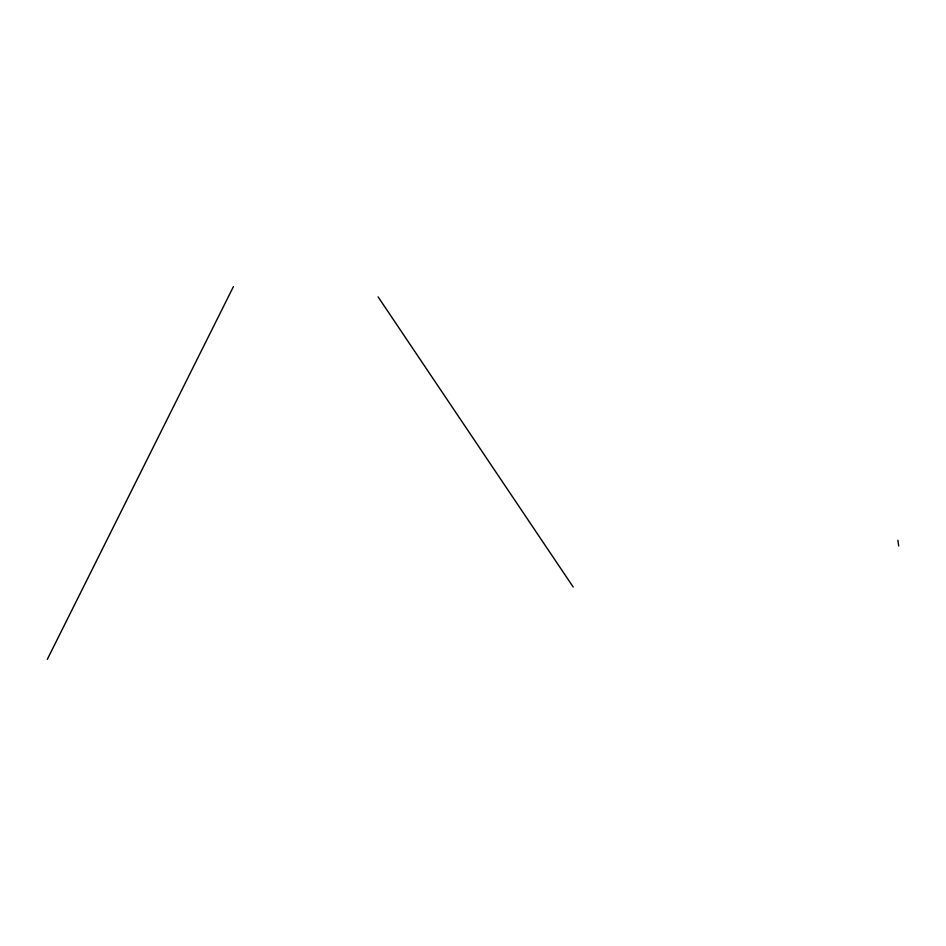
<?xml version="1.0" encoding="UTF-8"?>
<svg xmlns="http://www.w3.org/2000/svg" width="946" height="946" viewBox="0 0 946 946"><rect width="100%" height="100%" fill="white"/><g stroke="black" fill="none" stroke-linecap="round" stroke-linejoin="round"><path stroke-width="1.42" d="M47.3 659.362L233.414 286.638M378.093 296.878L573.193 587.017M897.86 540.237L898.7 545.984"/></g></svg>
